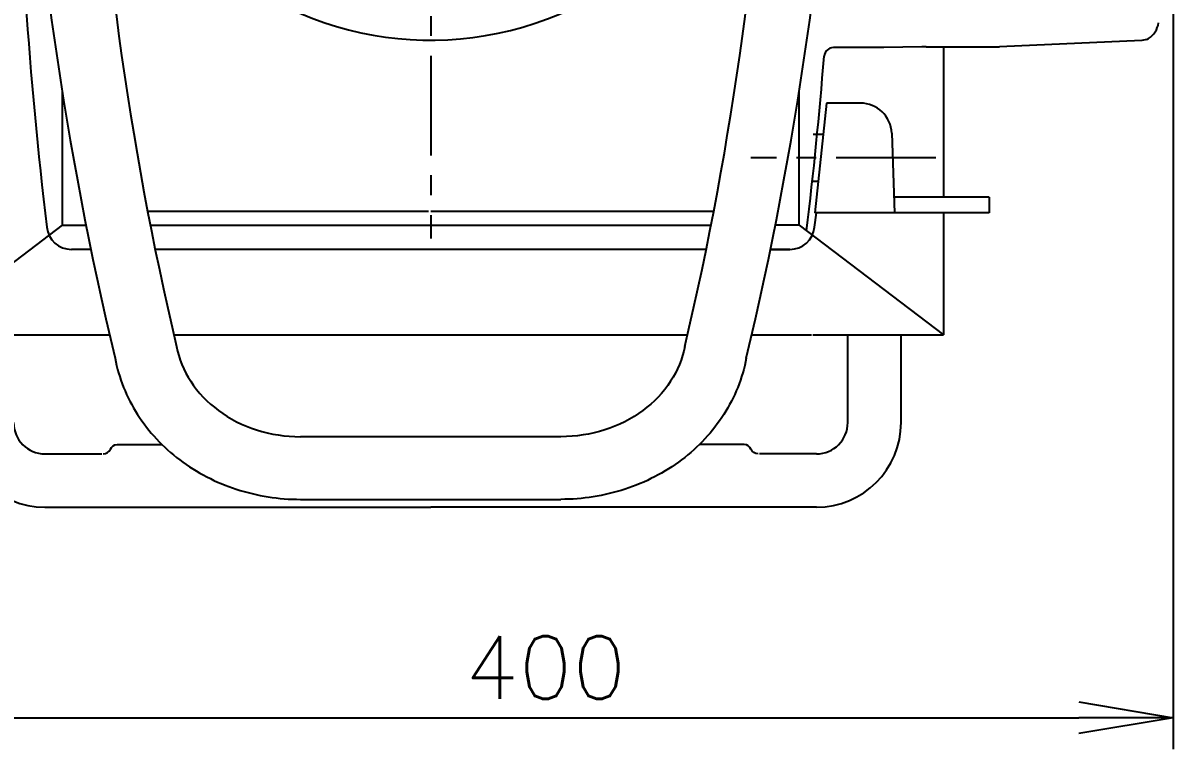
# Model space of a CAD drawing. Extents: x 230 to 4050, y 0 to 2754.
# Drawn here: x 933 to 1299.8, y 1885.8 to 2117.4 of the extents above; entities that cross this region are included whole.
import ezdxf

# ---------------------------------------------------------------- set-up
doc = ezdxf.new("R2010")
doc.units = 0
doc.header["$PDMODE"] = 3
doc.linetypes.add('CENTER', pattern=[50.8, 31.75, -6.35, 6.35, -6.35])
doc.layers.get('0').update_dxf_attribs({"linetype": 'CONTINUOUS'})
doc.layers.get('DEFPOINTS').update_dxf_attribs({"linetype": 'CONTINUOUS'})
for name, color, linetype in [('DANMEN', 7, 'CONTINUOUS'), ('KIKI-2D2', 7, 'CONTINUOUS'), ('SUNPOU', 7, 'CONTINUOUS')]:
    doc.layers.add(name, color=color, linetype=linetype)
doc.styles.get("Standard").update_dxf_attribs({"font": 'romans.shx', "bigfont": 'extfont.shx'})
doc.dimstyles.get("Standard").update_dxf_attribs({"dimscale": 10, "dimtxt": 2, "dimasz": 3, "dimexe": 1, "dimexo": 1, "dimgap": 0.6, "dimtad": 3, "dimdec": 0, "dimzin": 0, "dimdsep": 46, "dimtxsty": 'STANDARD', "dimblk1": 'OPEN', "dimblk2": 'OPEN', "dimsah": 1, "dimcen": 1.5, "dimadec": 0, "dimazin": 0, "dimtfac": 1, "dimtdec": 0, "dimtmove": 0, "dimatfit": 0, "dimldrblk": 'DOTSMALL', "dimfxl": 1, "dimtvp": 1, "dimtolj": 1, "dimtzin": 0, "dimarcsym": 0})

# ---------------------------------------------------------------- blocks, each defined once
blk = doc.blocks.new('A$C64785350')
at = {"color": 2}
for p, q in [((-37.26, 73.94), (-41, 38.94)), ((-26.47, 73.94), (-37.26, 73.94)), ((-16.48, 64.3), (-15.55, 38.94)), ((14.61, 43.94), (-15.73, 43.94)), ((14.61, 43.94), (14.61, 38.94)), ((14.61, 38.94), (-41, 38.94))]:
    blk.add_line(p, q, dxfattribs=at)
blk.add_arc((-26.47, 63.94), 10, 2.1014, 90, dxfattribs=at)
at = {"layer": 'DANMEN', "color": 2, "linetype": 'CENTER'}
for p, q in [((-38.33, 63.94), (-41.55, 63.94)), ((-2.44, 56.44), (-61.43, 56.44)), ((-39.93, 48.94), (-41.55, 48.94))]:
    blk.add_line(p, q, dxfattribs=at)
blk = doc.blocks.new('_OPEN')
at = {"color": 0, "linetype": 'ByBlock'}
for p, q in [((-1, 0.167), (0, 0)), ((0, 0), (-1, -0.167)), ((0, 0), (-1, 0))]:
    blk.add_line(p, q, dxfattribs=at)
blk = doc.blocks.new('*D29')
at = {"layer": 'DEFPOINTS', "color": 0}
for p in [(1145.61, 2249.82), (980.48, 2186.08)]:
    blk.add_point(p, dxfattribs=at)
at = {"layer": 'SUNPOU', "color": 0, "lineweight": -2}
for p, q in [((1173.59, 2260.63), (1201.58, 2271.43)), ((1145.61, 2249.82), (980.48, 2186.08)), ((952.5, 2175.27), (750.02, 2097.1))]:
    blk.add_line(p, q, dxfattribs=at)
at = {"layer": 'SUNPOU', "color": 0, "lineweight": -2, "xscale": 30, "yscale": 30, "zscale": 30}
for p, rotation in [((1145.61, 2249.82), 201.1096331378531), ((980.48, 2186.08), 21.10963313785311)]:
    blk.add_blockref('_OPEN', p, dxfattribs=dict(at, rotation=rotation))
at = {"layer": 'SUNPOU', "color": 0, "insert": (782.28, 2126.71), "char_height": 20, "attachment_point": 5, "rotation": 21.1096}
blk.add_mtext('\\A1;∅177', dxfattribs=at)
blk = doc.blocks.new('_DotSmall')
at = {"color": 0, "linetype": 'ByBlock', "const_width": 0.5}
blk.add_lwpolyline([(-0.0625, 0, 1), (0.0625, 0, 1)], format="xyb", close=True, dxfattribs=at)
blk = doc.blocks.new('*D27')
at = {"layer": 'DEFPOINTS', "color": 0}
for p in [(899.55, 2557.95), (667.5, 1962.95), (940.05, 1962.95)]:
    blk.add_point(p, dxfattribs=at)
at = {"layer": 'SUNPOU', "color": 0, "lineweight": -2}
for p, q in [((889.55, 2557.95), (657.5, 2557.95)), ((667.5, 2527.95), (667.5, 1992.95)), ((930.05, 1962.95), (657.5, 1962.95))]:
    blk.add_line(p, q, dxfattribs=at)
at = {"layer": 'SUNPOU', "color": 0, "lineweight": -2, "xscale": 30, "yscale": 30, "zscale": 30}
for p, rotation in [((667.5, 2557.95), 90), ((667.5, 1962.95), 270)]:
    blk.add_blockref('_OPEN', p, dxfattribs=dict(at, rotation=rotation))
at = {"layer": 'SUNPOU', "color": 0, "insert": (651.5, 2260.45), "char_height": 20, "attachment_point": 5, "rotation": 90}
blk.add_mtext('\\A1;595', dxfattribs=at)
blk = doc.blocks.new('*D28')
at = {"layer": 'DEFPOINTS', "color": 0}
for p in [(1299.77, 2204.34), (899.55, 2017.95), (1299.77, 1895.8)]:
    blk.add_point(p, dxfattribs=at)
at = {"layer": 'SUNPOU', "color": 0, "lineweight": -2}
for p, q in [((1299.77, 2194.34), (1299.77, 1885.8)), ((899.55, 2007.95), (899.55, 1885.8)), ((929.55, 1895.8), (1269.77, 1895.8))]:
    blk.add_line(p, q, dxfattribs=at)
at = {"layer": 'SUNPOU', "color": 0, "lineweight": -2, "xscale": 30, "yscale": 30, "zscale": 30, "rotation": 180}
blk.add_blockref('_OPEN', (899.55, 1895.8), dxfattribs=at)
at = {"layer": 'SUNPOU', "color": 0, "lineweight": -2, "xscale": 30, "yscale": 30, "zscale": 30}
blk.add_blockref('_OPEN', (1299.77, 1895.8), dxfattribs=at)
at = {"layer": 'SUNPOU', "color": 0, "insert": (1099.66, 1911.8), "char_height": 20, "attachment_point": 5}
blk.add_mtext('\\A1;400', dxfattribs=at)

msp = doc.modelspace()

# ---------------------------------------------------------------- linework, layer by layer
at = {"layer": 'DANMEN', "color": 2, "linetype": 'CENTER'}
msp.add_line((1063.05, 2564.16), (1063.05, 2048.64), dxfattribs=at)
at = {"layer": 'KIKI-2D2', "color": 2}
for p, q in [((1207.51, 2109.6), (1191.49, 2109.6)), ((1219.67, 2109.8), (1207.51, 2109.6)), ((1221.04, 2109.81), (1244.27, 2109.8)), ((1226.55, 2109.81), (1226.55, 2061.89)), ((1289.81, 2111.89), (1244.4, 2109.8)), ((1291.46, 2112.21), (1289.81, 2111.89)), ((945.55, 2095.53), (945.55, 2052.95)), ((1180.55, 2052.95), (1180.55, 2095.49)), ((972.78, 2057.4), (1062.4, 2057.4)), ((1063.05, 2057.4), (1153.32, 2057.4)), ((1185.48, 2052.25), (1186.03, 2056.89)), ((1226.55, 2056.89), (1226.55, 2017.95)), ((945.55, 2052.95), (899.55, 2017.95)), ((945.55, 2052.95), (953.13, 2052.95)), ((973.65, 2052.95), (1152.45, 2052.95)), ((1180.55, 2052.95), (1172.97, 2052.95)), ((1180.55, 2052.95), (1226.55, 2017.95)), ((954.7, 2045.2), (948.55, 2045.2)), ((1150.9, 2045.2), (975.2, 2045.2)), ((1177.54, 2045.2), (1171.4, 2045.2)), ((1171.4, 2045.2), (1177.54, 2045.2)), ((899.55, 2017.95), (960.96, 2017.95)), ((981.32, 2017.95), (1144.77, 2017.95)), ((1165.13, 2017.95), (1184.44, 2017.95)), ((1184.9, 2017.95), (1226.55, 2017.95)), ((1196.05, 1989.95), (1196.05, 2017.95)), ((1213.05, 1989.95), (1213.05, 2017.95)), ((1104.57, 1985.45), (1021.52, 1985.45)), ((963.05, 1982.95), (977.36, 1982.95)), ((1163.05, 1982.95), (1148.73, 1982.95)), ((940.05, 1979.95), (958.16, 1979.95)), ((1186.05, 1979.95), (1167.93, 1979.95)), ((940.05, 1962.95), (1063.05, 1962.95)), ((1021.52, 1965.45), (1104.57, 1965.45)), ((1186.05, 1962.95), (1063.05, 1962.95))]:
    msp.add_line(p, q, dxfattribs=at)
for points in [[(958.66, 1979.95, 0.302107), (960.91, 1981.44, -0.287364), (963.05, 1982.95, 0.716717)], [(1167.43, 1979.95, -0.302107), (1165.18, 1981.44, 0.287364), (1163.05, 1982.95, -0.716717)]]:
    msp.add_lwpolyline(points, format="xyb", dxfattribs=at)
for centre, radius, start, end in [((2330.72, 2217.97), 1399.95, 174.93166, 186.79822), ((1063.05, 2217.97), 106, 220.8466, 0.3118), ((2066.09, 2273.22), 1134.54, 182.95161, 193.39075), ((1983.85, 2251.49), 1029.53, 182.10821, 193.32471), ((142.25, 2251.49), 1029.53, 346.67529, 357.89179), ((60.01, 2273.22), 1134.54, 346.60925, 357.04839), ((1288.29, 2118.31), 6.89, 302.171, 352.7351), ((1191.49, 2106.6), 3, 90, 175.447), ((1194.86, 1912.58), 197.02, 89.9987, 90.2198), ((-207.03, 2217.97), 1399.95, 353.1554, 355.44699), ((948.55, 2053.2), 8, 186.7982, 270), ((1177.54, 2053.2), 8, 270, 353.2018), ((940.05, 1989.95), 27, 180, 270), ((940.05, 1989.95), 10, 180, 270), ((1186.05, 1989.95), 10, 270, 0), ((1186.05, 1989.95), 27, 270, 0)]:
    msp.add_arc(centre, radius, start, end, dxfattribs=at)
for centre, major_axis, start_param, end_param in [((1219.67, 2109.76), (2, 0.03), 0.811775, 1.570513), ((1244.82, 2109.82), (0.8, 0.013), -2.329818, -2.118723)]:
    msp.add_ellipse(centre, major_axis=major_axis, ratio=0.01745, start_param=start_param, end_param=end_param, dxfattribs=at)
for points, knots in [([(1291.46, 2112.21), (1291.47, 2112.2), (1291.54, 2112.26), (1291.69, 2112.3), (1291.85, 2112.41), (1291.96, 2112.47)], [0, 0, 0, 0, 0.090519, 0.32155, 1, 1, 1, 1]), ([(982.04, 2014.21), (982.78, 2010.29), (986.04, 2002.43), (995.14, 1993.05), (1007.45, 1986.88), (1016.79, 1985.45), (1021.52, 1985.45)], [0, 0, 0, 0, 0.22769, 0.471007, 0.730585, 1, 1, 1, 1]), ([(1144.06, 2014.21), (1143.31, 2010.29), (1140.05, 2002.43), (1130.95, 1993.05), (1118.64, 1986.88), (1109.3, 1985.45), (1104.57, 1985.45)], [0, 0, 0, 0, 0.22769, 0.471007, 0.730585, 1, 1, 1, 1]), ([(962.39, 2010.47), (963.59, 2004.15), (967.36, 1994.86), (975.42, 1984.53), (985.43, 1975.52), (1000.85, 1967.6), (1014.62, 1965.45), (1021.52, 1965.45)], [0, 0, 0, 0, 0.240713, 0.363659, 0.488335, 0.741883, 1, 1, 1, 1]), ([(1163.7, 2010.47), (1162.5, 2004.15), (1158.73, 1994.86), (1150.68, 1984.53), (1140.66, 1975.52), (1125.25, 1967.6), (1111.47, 1965.45), (1104.57, 1965.45)], [0, 0, 0, 0, 0.240713, 0.363659, 0.488335, 0.741883, 1, 1, 1, 1])]:
    msp.add_open_spline(points, degree=3, knots=knots, dxfattribs=at)

# ---------------------------------------------------------------- block references
msp.add_blockref('A$C64785350', (1226.55, 2017.95), dxfattribs=at)

# ---------------------------------------------------------------- dimensions: what is measured, and where the dimension line sits
at = {"layer": 'SUNPOU'}
dim = msp.add_linear_dim(base=(667.5, 1962.95), p1=(899.55, 2557.95), p2=(940.05, 1962.95), angle=90, dimstyle='STANDARD', override={"dimarcsym": 1}, dxfattribs=at)
dim.commit()
dim.dimension.update_dxf_attribs({"geometry": '*D27', "text_midpoint": (667.5, 2260.45), "dimtype": 160})
dim = msp.add_diameter_dim_2p(p1=(1145.61, 2249.82), p2=(980.48, 2186.08), dimstyle='STANDARD', override={"dimtol": 0, "dimlim": 0, "dimtp": 0, "dimtm": 0, "dimtfac": 1, "dimtdec": 0, "dimtolj": 1, "dimtzin": 0}, dxfattribs=at)
dim.commit()
dim.dimension.update_dxf_attribs({"geometry": '*D29', "text_midpoint": (788.04, 2111.78), "dimtype": 163})
dim = msp.add_linear_dim(base=(1299.77, 1895.8), p1=(899.55, 2017.95), p2=(1299.77, 2204.34), dimstyle='STANDARD', override={"dimarcsym": 1}, dxfattribs=at)
dim.commit()
dim.dimension.update_dxf_attribs({"geometry": '*D28', "text_midpoint": (1099.66, 1911.8)})

doc.saveas('drawing.dxf')
